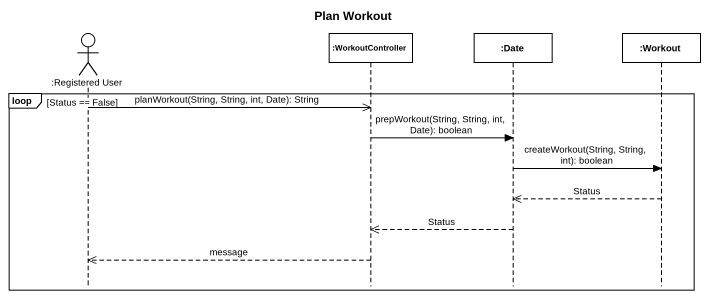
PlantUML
@startuml
title Plan Workout
hide footbox
actor ":Registered User" as Registered_User
participant ":WorkoutController" as WorkoutController
participant ":Date" as Date
participant ":Workout" as Workout

loop Status == False
  Registered_User ->> WorkoutController : planWorkout(String, String, int, Date): String
  WorkoutController -> Date : prepWorkout(String, String, int, Date): boolean
  Date -> Workout : createWorkout(String, String, int): boolean
  Workout -->> Date : Status
  Date -->> WorkoutController : Status
  WorkoutController -->> Registered_User : message
end
@enduml
